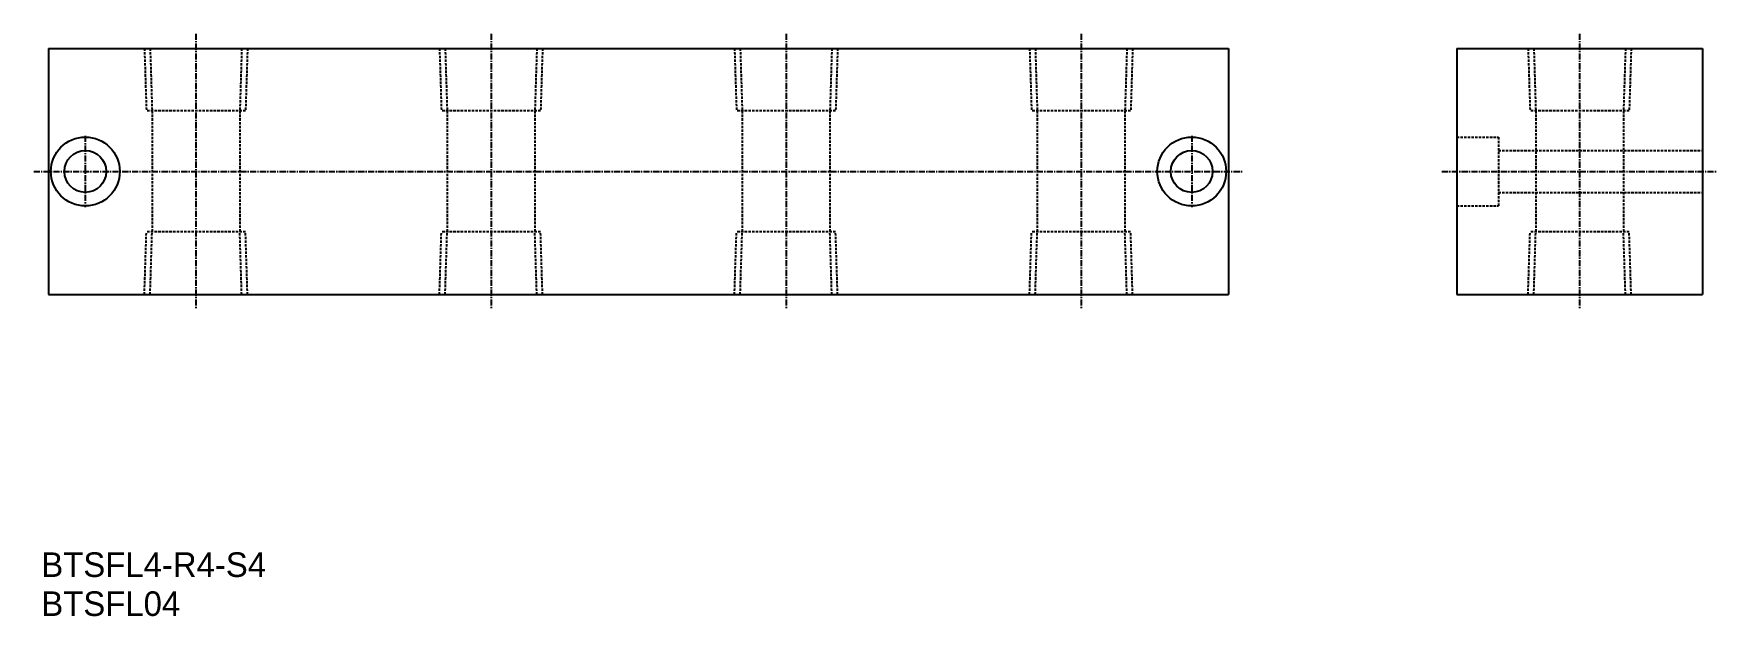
# Model space of a CAD drawing. Extents: x 2997 to 3340, y 8499 to 8617.
import ezdxf

# ---------------------------------------------------------------- set-up
doc = ezdxf.new("R2010")
doc.units = 0
doc.linetypes.add('CENTER', pattern=[2, 1.25, -0.25, 0.25, -0.25])
doc.linetypes.add('DASHED', pattern=[0.75, 0.5, -0.25])
doc.layers.get('0').update_dxf_attribs({"linetype": 'CONTINUOUS'})
doc.layers.add('CENTER', color=1, linetype='CENTER')

msp = doc.modelspace()

# ---------------------------------------------------------------- linework, layer by layer
at = {"color": 7, "linetype": 'CONTINUOUS'}
for p, q in [((3000.46, 8614.33), (3240.46, 8614.33)), ((3000.46, 8614.33), (3000.46, 8564.33)), ((3240.46, 8614.33), (3240.46, 8564.33)), ((3286.84, 8614.33), (3336.84, 8614.33)), ((3286.84, 8614.33), (3286.84, 8564.33)), ((3336.84, 8614.33), (3336.84, 8564.33)), ((3000.46, 8564.33), (3240.46, 8564.33)), ((3286.84, 8564.33), (3336.84, 8564.33))]:
    msp.add_line(p, q, dxfattribs=at)
at = {"color": 3, "linetype": 'DASHED'}
for p, q in [((3019.98, 8614.33), (3020.38, 8601.63)), ((3021.14, 8614.33), (3021.54, 8601.63)), ((3039.77, 8614.33), (3039.38, 8601.63)), ((3040.94, 8614.33), (3040.54, 8601.63)), ((3079.98, 8614.33), (3080.38, 8601.63)), ((3081.14, 8614.33), (3081.54, 8601.63)), ((3099.77, 8614.33), (3099.38, 8601.63)), ((3100.94, 8614.33), (3100.54, 8601.63)), ((3139.98, 8614.33), (3140.38, 8601.63)), ((3141.14, 8614.33), (3141.54, 8601.63)), ((3159.77, 8614.33), (3159.38, 8601.63)), ((3160.94, 8614.33), (3160.54, 8601.63)), ((3199.98, 8614.33), (3200.38, 8601.63)), ((3201.14, 8614.33), (3201.54, 8601.63)), ((3219.77, 8614.33), (3219.38, 8601.63)), ((3220.94, 8614.33), (3220.54, 8601.63)), ((3301.36, 8614.33), (3301.76, 8601.63)), ((3302.53, 8614.33), (3302.92, 8601.63)), ((3321.16, 8614.33), (3320.76, 8601.63)), ((3322.32, 8614.33), (3321.92, 8601.63)), ((3040.54, 8601.63), (3020.38, 8601.63)), ((3021.54, 8601.63), (3021.54, 8577.03)), ((3039.38, 8601.63), (3039.38, 8577.03)), ((3100.54, 8601.63), (3080.38, 8601.63)), ((3081.54, 8601.63), (3081.54, 8577.03)), ((3099.38, 8601.63), (3099.38, 8577.03)), ((3160.54, 8601.63), (3140.38, 8601.63)), ((3141.54, 8601.63), (3141.54, 8577.03)), ((3159.38, 8601.63), (3159.38, 8577.03)), ((3220.54, 8601.63), (3200.38, 8601.63)), ((3201.54, 8601.63), (3201.54, 8577.03)), ((3219.38, 8601.63), (3219.38, 8577.03)), ((3321.92, 8601.63), (3301.76, 8601.63)), ((3302.92, 8601.63), (3302.92, 8577.03)), ((3320.76, 8601.63), (3320.76, 8577.03)), ((3286.84, 8596.33), (3295.34, 8596.33)), ((3295.34, 8596.33), (3295.34, 8582.33)), ((3295.34, 8593.58), (3336.84, 8593.58)), ((3295.34, 8585.08), (3336.84, 8585.08)), ((3286.84, 8582.33), (3295.34, 8582.33)), ((3019.98, 8564.33), (3020.38, 8577.03)), ((3040.54, 8577.03), (3020.38, 8577.03)), ((3021.14, 8564.33), (3021.54, 8577.03)), ((3039.77, 8564.33), (3039.38, 8577.03)), ((3040.94, 8564.33), (3040.54, 8577.03)), ((3079.98, 8564.33), (3080.38, 8577.03)), ((3100.54, 8577.03), (3080.38, 8577.03)), ((3081.14, 8564.33), (3081.54, 8577.03)), ((3099.77, 8564.33), (3099.38, 8577.03)), ((3100.94, 8564.33), (3100.54, 8577.03)), ((3139.98, 8564.33), (3140.38, 8577.03)), ((3160.54, 8577.03), (3140.38, 8577.03)), ((3141.14, 8564.33), (3141.54, 8577.03)), ((3159.77, 8564.33), (3159.38, 8577.03)), ((3160.94, 8564.33), (3160.54, 8577.03)), ((3199.98, 8564.33), (3200.38, 8577.03)), ((3220.54, 8577.03), (3200.38, 8577.03)), ((3201.14, 8564.33), (3201.54, 8577.03)), ((3219.77, 8564.33), (3219.38, 8577.03)), ((3220.94, 8564.33), (3220.54, 8577.03)), ((3301.36, 8564.33), (3301.76, 8577.03)), ((3321.92, 8577.03), (3301.76, 8577.03)), ((3302.53, 8564.33), (3302.92, 8577.03)), ((3321.16, 8564.33), (3320.76, 8577.03)), ((3322.32, 8564.33), (3321.92, 8577.03))]:
    msp.add_line(p, q, dxfattribs=at)
at = {"color": 7, "linetype": 'CONTINUOUS'}
for centre, radius in [((3007.96, 8589.33), 7), ((3232.96, 8589.33), 7), ((3007.96, 8589.33), 4.25), ((3232.96, 8589.33), 4.25)]:
    msp.add_circle(centre, radius, dxfattribs=at)
at = {"layer": 'CENTER', "color": 1, "linetype": 'CENTER'}
for p, q in [((3030.46, 8617.33), (3030.46, 8561.33)), ((3090.46, 8617.33), (3090.46, 8561.33)), ((3150.46, 8617.33), (3150.46, 8561.33)), ((3210.46, 8617.33), (3210.46, 8561.33)), ((3311.84, 8617.33), (3311.84, 8561.33)), ((3007.96, 8596.58), (3007.96, 8582.08)), ((3232.96, 8596.58), (3232.96, 8582.08)), ((2997.46, 8589.33), (3243.46, 8589.33)), ((3283.84, 8589.33), (3339.84, 8589.33))]:
    msp.add_line(p, q, dxfattribs=at)

# ---------------------------------------------------------------- texts
at = {"color": 7, "linetype": 'CONTINUOUS'}
for s, p in [('BTSFL4-R4-S4', (2999.01, 8506.93)), ('BTSFL04', (2999.01, 8499))]:
    msp.add_text(s, height=5, dxfattribs=at).set_placement(p)

doc.saveas('drawing.dxf')
